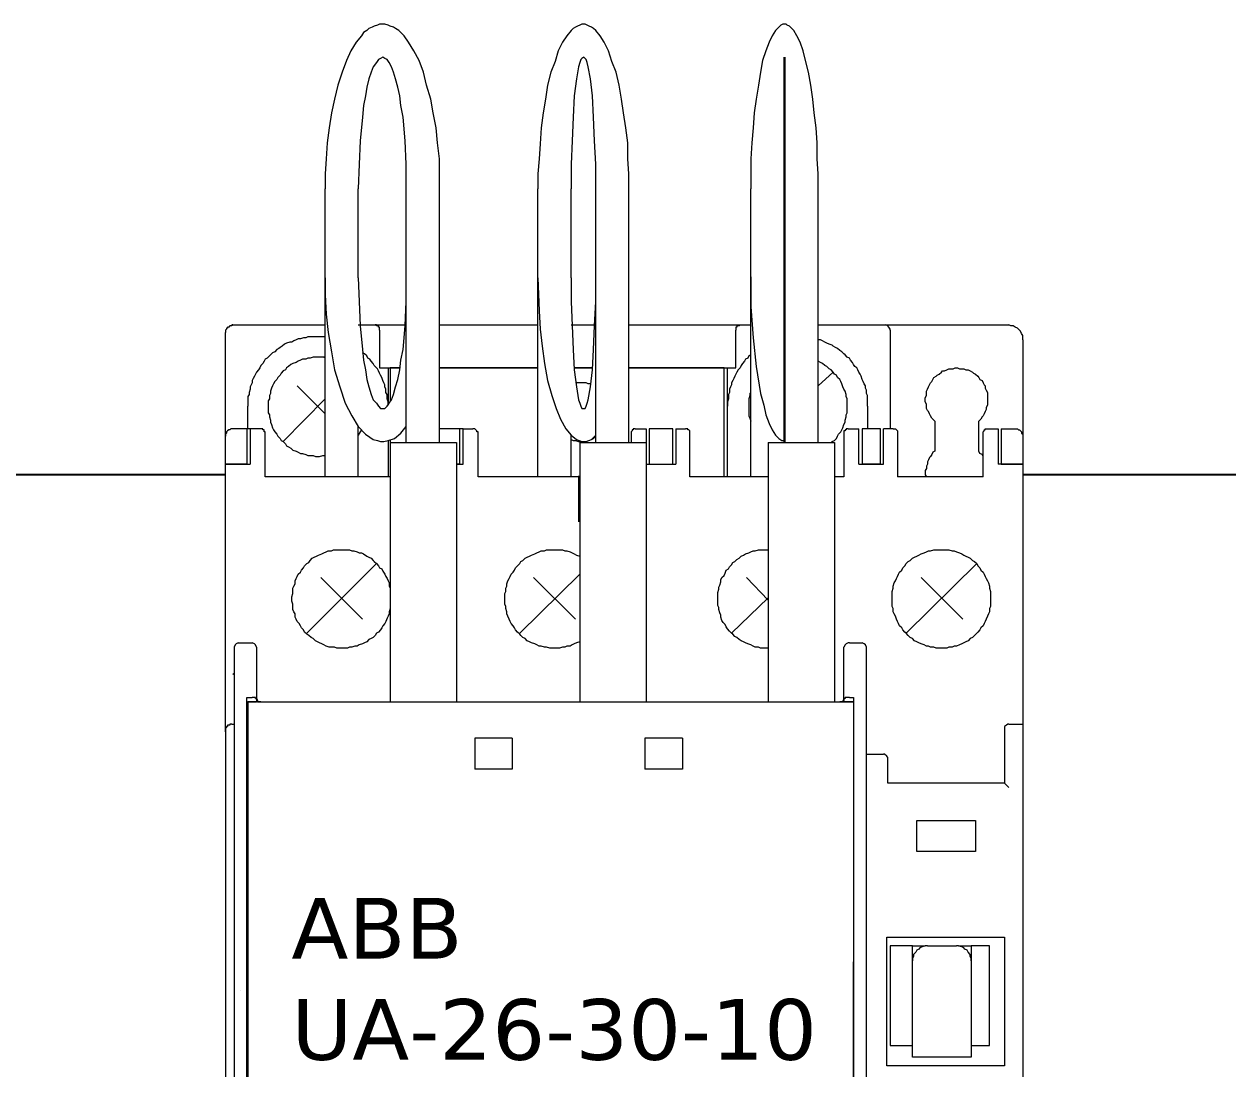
# Model space of a CAD drawing. Header units: millimetres. Extents: x 2046 to 14753, y 2361 to 29276.
# Drawn here: x 10114.45 to 10122.63, y 3647.17 to 3654.27 of the extents above; entities that cross this region are included whole.
import ezdxf

# ---------------------------------------------------------------- set-up
doc = ezdxf.new("R2010")
doc.units = ezdxf.units.MM
for name, color, linetype in [('ANTET', 7, 'Continuous'), ('BARA', 31, 'Continuous'), ('CALQUE_1', 160, 'Continuous')]:
    doc.layers.add(name, color=color, linetype=linetype)
doc.styles.add('celalettin', font='verdana.ttf', dxfattribs={"height": 10})

msp = doc.modelspace()

# ---------------------------------------------------------------- linework, layer by layer
at = {"layer": 'BARA', "color": 9, "true_color": 0xc7c8ca}
for points in [[(10114.2333, 3651.2062), (10115.8175, 3651.2062)], [(10121.2333, 3651.2062), (10134.0264, 3651.2062), (10134.0264, 3644.2034), (10121.2333, 3644.2034)]]:
    msp.add_lwpolyline(points, dxfattribs=at)
at = {"layer": 'CALQUE_1', "color": 8, "lineweight": 9}
for p, q in [((10119.6122, 3651.4231), (10119.6122, 3654.0402)), ((10119.6194, 3651.4231), (10119.6194, 3654.0402)), ((10116.4936, 3651.1905), (10116.4936, 3653.146)), ((10116.7189, 3652.5426), (10116.7189, 3653.146)), ((10117.046, 3651.4231), (10117.046, 3653.146)), ((10117.2713, 3651.4231), (10117.2713, 3653.146)), ((10117.9402, 3651.1905), (10117.9402, 3653.146)), ((10118.1655, 3652.5426), (10118.1655, 3653.146)), ((10118.3327, 3651.4231), (10118.3327, 3653.146)), ((10118.5581, 3651.4231), (10118.5581, 3653.146)), ((10119.3867, 3651.1905), (10119.3867, 3653.146)), ((10119.8447, 3651.4231), (10119.8447, 3653.146)), ((10115.8175, 3649.4604), (10115.8175, 3652.1719)), ((10115.8684, 3652.2228), (10116.4936, 3652.2228)), ((10116.7189, 3652.2228), (10116.8352, 3652.2228)), ((10116.8352, 3652.2228), (10117.046, 3652.2228)), ((10116.8643, 3652.1864), (10116.8643, 3651.932)), ((10117.0242, 3652.2228), (10117.046, 3652.2228)), ((10117.2713, 3652.2228), (10117.3223, 3652.2228)), ((10117.2713, 3652.2228), (10117.9402, 3652.2228)), ((10118.1655, 3652.2228), (10118.3327, 3652.2228)), ((10118.5581, 3652.2228), (10119.3141, 3652.2228)), ((10118.8271, 3652.2228), (10119.1324, 3652.2228)), ((10119.2851, 3651.932), (10119.2851, 3652.1864)), ((10119.3141, 3652.2228), (10119.3867, 3652.2228)), ((10119.8447, 3652.2228), (10120.3027, 3652.2228)), ((10120.3027, 3652.2228), (10121.1388, 3652.2228)), ((10120.3319, 3652.1864), (10120.3319, 3651.5176)), ((10121.2333, 3652.121), (10121.2333, 3643.2886)), ((10116.8643, 3651.932), (10116.9224, 3651.932)), ((10116.9224, 3651.932), (10116.9224, 3651.6776)), ((10116.9224, 3651.932), (10117.0024, 3651.932)), ((10117.0024, 3651.932), (10116.937, 3651.932)), ((10116.937, 3651.932), (10116.937, 3651.7066)), ((10117.9402, 3651.932), (10117.2713, 3651.932)), ((10117.2713, 3651.932), (10117.9402, 3651.932)), ((10118.1873, 3651.932), (10118.3109, 3651.932)), ((10118.3109, 3651.932), (10118.1873, 3651.932)), ((10118.5581, 3651.932), (10119.2269, 3651.932)), ((10119.2051, 3651.932), (10118.5581, 3651.932)), ((10119.2051, 3651.1905), (10119.2051, 3651.932)), ((10119.2269, 3651.6703), (10119.2269, 3651.932)), ((10119.2269, 3651.932), (10119.2851, 3651.932)), ((10119.9465, 3651.9029), (10119.8447, 3651.8084)), ((10116.3045, 3651.8084), (10116.4936, 3651.6194)), ((10115.9702, 3651.5176), (10115.9702, 3651.6703)), ((10116.4936, 3651.7212), (10116.21, 3651.4304)), ((10119.2269, 3651.1905), (10119.2269, 3651.6703)), ((10120.1792, 3651.6703), (10120.1792, 3651.5176)), ((10115.9702, 3651.5176), (10115.8684, 3651.5176)), ((10115.9628, 3651.5176), (10115.9628, 3651.2777)), ((10116.0574, 3651.5176), (10115.9702, 3651.5176)), ((10115.9846, 3651.5176), (10115.9846, 3651.2777)), ((10116.7189, 3651.1905), (10116.7189, 3651.5322)), ((10117.4313, 3651.5176), (10117.2713, 3651.5176)), ((10117.4095, 3651.2777), (10117.4095, 3651.5176)), ((10117.4313, 3651.5176), (10117.4968, 3651.5176)), ((10117.4313, 3651.2777), (10117.4313, 3651.5176)), ((10118.6017, 3651.5176), (10118.6744, 3651.5176)), ((10118.6744, 3651.5176), (10118.6744, 3651.2777)), ((10118.6962, 3651.5176), (10118.6962, 3651.2777)), ((10118.8561, 3651.5176), (10118.6962, 3651.5176)), ((10118.8561, 3651.2777), (10118.8561, 3651.5176)), ((10118.8779, 3651.5176), (10118.8779, 3651.2777)), ((10118.8779, 3651.5176), (10118.9433, 3651.5176)), ((10120.0483, 3651.5176), (10120.121, 3651.5176)), ((10120.121, 3651.2777), (10120.121, 3651.5176)), ((10120.1428, 3651.5176), (10120.1428, 3651.2777)), ((10120.2664, 3651.5176), (10120.1428, 3651.5176)), ((10120.2664, 3651.2777), (10120.2664, 3651.5176)), ((10120.2882, 3651.2777), (10120.2882, 3651.5176)), ((10120.3537, 3651.5176), (10120.2882, 3651.5176)), ((10120.6372, 3651.5686), (10120.6372, 3651.365)), ((10120.9352, 3651.365), (10120.9352, 3651.5686)), ((10120.9934, 3651.5176), (10121.066, 3651.5176)), ((10121.066, 3651.5176), (10121.066, 3651.2777)), ((10121.0878, 3651.5176), (10121.0878, 3651.2777)), ((10121.0878, 3651.5176), (10121.1824, 3651.5176)), ((10116.0864, 3651.2414), (10116.0864, 3651.4886)), ((10116.9224, 3651.4377), (10116.9224, 3651.1905)), ((10116.937, 3651.4377), (10116.937, 3651.4231)), ((10116.937, 3651.4231), (10116.937, 3649.6639)), ((10116.937, 3651.4231), (10117.3877, 3651.4231)), ((10117.3877, 3651.4231), (10117.3877, 3649.6639)), ((10117.533, 3651.2414), (10117.533, 3651.4886)), ((10118.1655, 3651.1905), (10118.1655, 3651.474)), ((10118.2237, 3651.4231), (10118.2237, 3649.6639)), ((10118.2237, 3651.4231), (10118.6744, 3651.4231)), ((10118.5726, 3651.4886), (10118.5726, 3651.4231)), ((10118.6744, 3651.4231), (10118.6744, 3649.6639)), ((10118.9724, 3651.2414), (10118.9724, 3651.4886)), ((10119.5031, 3651.4231), (10119.5031, 3649.6639)), ((10119.5031, 3651.4231), (10119.9538, 3651.4231)), ((10119.9538, 3651.4231), (10119.9538, 3649.6639)), ((10120.0192, 3651.4886), (10120.0192, 3651.1905)), ((10120.3827, 3651.4886), (10120.3827, 3651.1905)), ((10120.9643, 3651.2414), (10120.9643, 3651.4886)), ((10115.9628, 3651.2777), (10115.8175, 3651.2777)), ((10115.8175, 3651.2777), (10115.9846, 3651.2777)), ((10117.4095, 3651.2777), (10117.3877, 3651.2777)), ((10117.3877, 3651.2777), (10117.4313, 3651.2777)), ((10118.6744, 3651.2777), (10118.8779, 3651.2777)), ((10120.121, 3651.2777), (10120.2882, 3651.2777)), ((10120.2664, 3651.2777), (10120.1428, 3651.2777)), ((10121.2333, 3651.2777), (10121.066, 3651.2777)), ((10121.0878, 3651.2777), (10121.2333, 3651.2777)), ((10116.0864, 3651.1978), (10116.0864, 3651.2414)), ((10116.0864, 3651.1905), (10116.0864, 3651.1978)), ((10116.937, 3651.1905), (10116.0864, 3651.1905)), ((10117.533, 3651.1905), (10117.533, 3651.2414)), ((10118.2237, 3651.1905), (10117.533, 3651.1905)), ((10118.2164, 3651.1978), (10118.2164, 3650.8852)), ((10118.9724, 3651.1905), (10118.9724, 3651.2414)), ((10119.5031, 3651.1905), (10118.9724, 3651.1905)), ((10120.0192, 3651.1905), (10119.9538, 3651.1905)), ((10120.9643, 3651.1905), (10120.3827, 3651.1905)), ((10120.9643, 3651.1905), (10120.9643, 3651.2414)), ((10116.8425, 3650.6017), (10116.3699, 3650.1292)), ((10120.9207, 3650.6017), (10120.4409, 3650.1292)), ((10118.2237, 3650.529), (10117.8166, 3650.1292)), ((10116.4644, 3650.5072), (10116.7479, 3650.2237)), ((10117.9111, 3650.5072), (10118.1946, 3650.2237)), ((10119.3577, 3650.5072), (10119.5031, 3650.3545)), ((10120.5426, 3650.5072), (10120.8261, 3650.2237)), ((10119.5031, 3650.3691), (10119.2559, 3650.1292)), ((10115.8756, 3650.0346), (10115.8756, 3649.8602)), ((10115.9047, 3650.0638), (10115.9992, 3650.0638)), ((10116.0283, 3650.0346), (10116.0283, 3649.8602)), ((10120.0192, 3649.8602), (10120.0192, 3650.0346)), ((10120.0556, 3650.0638), (10120.1428, 3650.0638)), ((10120.1719, 3649.8602), (10120.1719, 3650.0346)), ((10115.8756, 3649.8457), (10115.8684, 3649.8529)), ((10115.8756, 3649.8602), (10115.8756, 3645.5494)), ((10116.0283, 3649.8602), (10116.0283, 3649.6857)), ((10120.0192, 3649.6857), (10120.0192, 3649.8602)), ((10120.1719, 3645.5494), (10120.1719, 3649.8602)), ((10115.9628, 3649.693), (10115.9992, 3649.693)), ((10115.9628, 3647.9047), (10115.9628, 3649.693)), ((10115.9628, 3649.6639), (10116.0283, 3649.6639)), ((10115.9702, 3649.6639), (10115.9702, 3647.8974)), ((10116.0356, 3649.6639), (10115.9702, 3649.6639)), ((10116.0283, 3649.6857), (10116.0283, 3649.6639)), ((10116.0283, 3649.6639), (10116.0283, 3649.6639)), ((10116.0356, 3649.6639), (10120.0192, 3649.6639)), ((10120.0192, 3649.6639), (10120.0192, 3649.6857)), ((10120.0846, 3649.6639), (10120.0192, 3649.6639)), ((10120.0192, 3649.6639), (10120.0192, 3649.6639)), ((10120.0192, 3649.6639), (10120.0846, 3649.6639)), ((10120.0556, 3649.693), (10120.0846, 3649.693)), ((10120.0846, 3649.693), (10120.0846, 3647.9047)), ((10120.0846, 3649.6639), (10120.0846, 3647.8974)), ((10115.8175, 3649.4604), (10115.8175, 3646.1018)), ((10115.8611, 3649.5112), (10115.8756, 3649.5112)), ((10121.1096, 3649.4822), (10121.1096, 3649.1114)), ((10121.1388, 3649.5112), (10121.2333, 3649.5112)), ((10117.7657, 3649.4167), (10117.5112, 3649.4167)), ((10117.5112, 3649.4167), (10117.5112, 3649.2059)), ((10117.7657, 3649.4167), (10117.7657, 3649.2059)), ((10118.6671, 3649.4167), (10118.6671, 3649.2059)), ((10118.9216, 3649.4167), (10118.6671, 3649.4167)), ((10118.9216, 3649.4167), (10118.9216, 3649.2059)), ((10120.1719, 3649.3077), (10120.2882, 3649.3077)), ((10120.3173, 3649.1114), (10120.3173, 3649.2787)), ((10117.7657, 3649.2059), (10117.5112, 3649.2059)), ((10118.9216, 3649.2059), (10118.6671, 3649.2059)), ((10121.1096, 3649.1114), (10120.3173, 3649.1114)), ((10121.1096, 3649.1114), (10121.1388, 3649.0824)), ((10120.5136, 3648.857), (10120.9133, 3648.857)), ((10120.5136, 3648.6462), (10120.5136, 3648.857)), ((10120.9133, 3648.857), (10120.9133, 3648.6462)), ((10115.9628, 3648.668), (10115.9702, 3648.668)), ((10120.0846, 3648.668), (10120.0846, 3648.668)), ((10120.9133, 3648.6462), (10120.5136, 3648.6462)), ((10115.9702, 3648.5298), (10115.9628, 3648.5298)), ((10120.0846, 3648.5298), (10120.0846, 3648.5298)), ((10115.9702, 3648.1228), (10115.9628, 3648.1228)), ((10120.0846, 3648.1228), (10120.0846, 3648.1228)), ((10120.31, 3648.0646), (10121.1096, 3648.0646)), ((10120.31, 3647.1923), (10120.31, 3648.0646)), ((10121.1096, 3648.0646), (10121.1096, 3647.1923)), ((10115.9628, 3647.9992), (10115.9702, 3647.9992)), ((10120.0846, 3647.9992), (10120.0846, 3647.9992)), ((10120.4845, 3648.0064), (10120.3319, 3648.0064)), ((10120.3319, 3648.0064), (10120.3319, 3647.3304)), ((10120.4845, 3648.0064), (10120.5572, 3648.0064)), ((10120.4845, 3647.9047), (10120.4845, 3648.0064)), ((10120.5572, 3647.9992), (10120.5572, 3648.0064)), ((10120.5572, 3648.0064), (10120.5717, 3648.0064)), ((10120.5862, 3648.0064), (10120.7825, 3648.0064)), ((10120.7971, 3648.0064), (10120.8117, 3648.0064)), ((10120.8117, 3648.0064), (10120.8117, 3647.9992)), ((10120.8117, 3648.0064), (10120.8843, 3648.0064)), ((10121.0079, 3648.0064), (10120.8843, 3648.0064)), ((10120.8843, 3648.0064), (10120.8843, 3647.9047)), ((10121.0079, 3647.3304), (10121.0079, 3648.0064)), ((10115.9628, 3647.9774), (10115.9702, 3647.9774)), ((10115.9628, 3647.8974), (10115.9628, 3647.9047)), ((10115.9628, 3645.7166), (10115.9628, 3647.9047)), ((10120.0846, 3647.9774), (10120.0846, 3647.9774)), ((10120.0846, 3647.9047), (10120.0846, 3647.8974)), ((10120.4845, 3647.2505), (10120.4845, 3647.9047)), ((10120.8843, 3647.9047), (10120.8843, 3647.2505)), ((10115.9702, 3647.8974), (10115.9702, 3645.7457)), ((10120.0846, 3645.7457), (10120.0846, 3647.8974)), ((10120.0846, 3647.8974), (10120.0846, 3645.7166)), ((10115.9192, 3647.7011), (10115.9192, 3647.7011)), ((10115.9628, 3647.5049), (10115.9628, 3647.5049)), ((10120.0846, 3647.5049), (10120.0846, 3647.5049)), ((10115.9702, 3647.4322), (10115.9628, 3647.4322)), ((10120.0846, 3647.4322), (10120.0846, 3647.4322)), ((10115.9702, 3647.4031), (10115.9628, 3647.4031)), ((10120.0846, 3647.4031), (10120.0846, 3647.4031)), ((10120.3319, 3647.3304), (10120.4845, 3647.3304)), ((10120.8843, 3647.3304), (10121.0079, 3647.3304)), ((10115.9628, 3647.2795), (10115.9702, 3647.2795)), ((10120.0846, 3647.2795), (10120.0846, 3647.2795)), ((10120.5426, 3647.2505), (10120.4845, 3647.2505)), ((10120.8261, 3647.2505), (10120.5426, 3647.2505)), ((10120.8843, 3647.2505), (10120.8261, 3647.2505)), ((10121.1096, 3647.1923), (10120.31, 3647.1923))]:
    msp.add_line(p, q, dxfattribs=at)
for points in [[(10117.2713, 3653.146), (10117.2713, 3653.3495), (10117.2568, 3653.4586), (10117.2495, 3653.5604), (10117.2277, 3653.6622), (10117.2132, 3653.7566), (10117.1841, 3653.8511), (10117.1623, 3653.9383), (10117.1333, 3654.0184), (10117.0969, 3654.0838), (10117.0606, 3654.142), (10117.0315, 3654.1856), (10117.0096, 3654.2074), (10116.9951, 3654.2219), (10116.9733, 3654.2364), (10116.9588, 3654.2437), (10116.937, 3654.251), (10116.9224, 3654.2582), (10116.9006, 3654.2655), (10116.8643, 3654.2655), (10116.8497, 3654.2582), (10116.8279, 3654.251), (10116.8134, 3654.2437), (10116.7915, 3654.2364), (10116.7771, 3654.2219), (10116.7553, 3654.2074), (10116.7407, 3654.1856), (10116.7043, 3654.142), (10116.668, 3654.0838), (10116.6389, 3654.0184), (10116.6098, 3653.9383), (10116.5808, 3653.8511), (10116.559, 3653.7566), (10116.5372, 3653.6622), (10116.5226, 3653.5604), (10116.508, 3653.4586), (10116.5008, 3653.3495), (10116.4936, 3653.2478), (10116.4936, 3653.146)], [(10118.5581, 3653.146), (10118.5581, 3653.2478), (10118.5508, 3653.3495), (10118.5508, 3653.4586), (10118.5362, 3653.5604), (10118.5217, 3653.6622), (10118.5072, 3653.7566), (10118.4926, 3653.8511), (10118.4708, 3653.9383), (10118.4418, 3654.0111), (10118.4199, 3654.0838), (10118.3909, 3654.142), (10118.3618, 3654.1856), (10118.3327, 3654.2219), (10118.3181, 3654.2364), (10118.3037, 3654.2437), (10118.2891, 3654.251), (10118.2745, 3654.2582), (10118.26, 3654.2655), (10118.2382, 3654.2655), (10118.2237, 3654.2582), (10118.2091, 3654.251), (10118.1946, 3654.2437), (10118.1801, 3654.2364), (10118.1655, 3654.2219), (10118.1364, 3654.1856), (10118.1074, 3654.142), (10118.0783, 3654.0838), (10118.0564, 3654.0111), (10118.0274, 3653.9383), (10118.0056, 3653.8511), (10117.991, 3653.7566), (10117.9765, 3653.6622), (10117.962, 3653.5604), (10117.9547, 3653.4513), (10117.9474, 3653.3495), (10117.9402, 3653.2478), (10117.9402, 3653.146)], [(10119.8447, 3653.146), (10119.8447, 3653.2478), (10119.8375, 3653.3495), (10119.8375, 3653.4586), (10119.8303, 3653.5604), (10119.8157, 3653.6622), (10119.8085, 3653.7566), (10119.7939, 3653.8511), (10119.7793, 3653.9383), (10119.7575, 3654.0184), (10119.743, 3654.0838), (10119.7212, 3654.142), (10119.6994, 3654.1856), (10119.6776, 3654.2219), (10119.6558, 3654.2437), (10119.6485, 3654.251), (10119.634, 3654.2582), (10119.6267, 3654.2655), (10119.6049, 3654.2655), (10119.5904, 3654.2582), (10119.583, 3654.251), (10119.5758, 3654.2437), (10119.554, 3654.2219), (10119.5322, 3654.1856), (10119.5104, 3654.142), (10119.4886, 3654.0838), (10119.4668, 3654.0184), (10119.4522, 3653.9383), (10119.4377, 3653.8511), (10119.4231, 3653.7566), (10119.4086, 3653.6622), (10119.4013, 3653.5604), (10119.3941, 3653.4586), (10119.3867, 3653.3495), (10119.3867, 3653.146)], [(10117.046, 3653.146), (10117.046, 3653.3132), (10117.0388, 3653.4731), (10117.0242, 3653.633), (10117.0096, 3653.713), (10117.0024, 3653.7785), (10116.9878, 3653.8366), (10116.9733, 3653.8947), (10116.9588, 3653.9383), (10116.9442, 3653.9747), (10116.9297, 3654.0038), (10116.9152, 3654.0256), (10116.9006, 3654.0329), (10116.8861, 3654.0402), (10116.8715, 3654.0329), (10116.857, 3654.0256), (10116.8425, 3654.0038), (10116.8207, 3653.9747), (10116.8061, 3653.9383), (10116.7915, 3653.8947), (10116.7771, 3653.8366), (10116.7697, 3653.7785), (10116.7553, 3653.713), (10116.7479, 3653.633), (10116.7334, 3653.4731), (10116.7261, 3653.3132), (10116.7189, 3653.146)], [(10118.3327, 3653.146), (10118.3327, 3653.3132), (10118.3255, 3653.4731), (10118.3181, 3653.633), (10118.3109, 3653.7785), (10118.2963, 3653.8947), (10118.2819, 3653.9747), (10118.2745, 3654.0038), (10118.2673, 3654.0256), (10118.26, 3654.0329), (10118.2527, 3654.0402), (10118.2382, 3654.0329), (10118.2309, 3654.0256), (10118.2237, 3654.0038), (10118.2164, 3653.9747), (10118.2019, 3653.8947), (10118.1873, 3653.7785), (10118.1801, 3653.633), (10118.1728, 3653.4731), (10118.1655, 3653.3132), (10118.1655, 3653.146)], [(10116.4936, 3652.5426), (10116.4936, 3652.4263), (10116.5008, 3652.2955), (10116.5154, 3652.1719), (10116.5372, 3652.041), (10116.559, 3651.9175), (10116.5953, 3651.8011), (10116.6316, 3651.6921), (10116.6753, 3651.6048), (10116.7189, 3651.5322), (10116.7697, 3651.4813), (10116.7989, 3651.4595), (10116.8207, 3651.4449), (10116.8497, 3651.4377), (10116.8715, 3651.4304), (10116.8933, 3651.4304), (10116.9224, 3651.4377), (10116.966, 3651.4522), (10117.0096, 3651.4886), (10117.046, 3651.5322)], [(10116.7189, 3652.5426), (10116.7261, 3652.3827), (10116.7334, 3652.2155), (10116.7479, 3652.0556), (10116.7553, 3651.9829), (10116.7697, 3651.9175), (10116.7771, 3651.8521), (10116.7915, 3651.8011), (10116.8061, 3651.7503), (10116.8207, 3651.7139), (10116.8425, 3651.6921), (10116.857, 3651.6703), (10116.8715, 3651.6558), (10116.9006, 3651.6558), (10116.9152, 3651.6703), (10116.9297, 3651.6921), (10116.9442, 3651.7139), (10116.9588, 3651.7503), (10116.9733, 3651.8011), (10116.9878, 3651.8521), (10117.0024, 3651.9175), (10117.0096, 3651.9829), (10117.0242, 3652.0556), (10117.0388, 3652.2155), (10117.046, 3652.3827), (10117.046, 3652.5426)], [(10117.9402, 3652.5426), (10117.9474, 3652.3173), (10117.9547, 3652.1937), (10117.9692, 3652.0774), (10117.9838, 3651.9611), (10118.0056, 3651.8447), (10118.0346, 3651.743), (10118.0638, 3651.6558), (10118.0928, 3651.583), (10118.1292, 3651.5176), (10118.1655, 3651.474), (10118.2019, 3651.4449), (10118.2382, 3651.4304), (10118.2673, 3651.4304), (10118.3037, 3651.4449), (10118.3327, 3651.474)], [(10118.1655, 3652.5426), (10118.1655, 3652.3827), (10118.1728, 3652.2155), (10118.1801, 3652.0556), (10118.1873, 3651.9175), (10118.2019, 3651.8011), (10118.2164, 3651.7139), (10118.2237, 3651.6921), (10118.2309, 3651.6703), (10118.2382, 3651.6558), (10118.26, 3651.6558), (10118.2673, 3651.6703), (10118.2745, 3651.6921), (10118.2819, 3651.7139), (10118.2963, 3651.8011), (10118.3109, 3651.9175), (10118.3181, 3652.0556), (10118.3255, 3652.2155), (10118.3327, 3652.3827), (10118.3327, 3652.5426)], [(10119.3867, 3652.5499), (10119.3867, 3652.3463), (10119.4013, 3652.1356), (10119.4231, 3651.9393), (10119.4522, 3651.7575), (10119.474, 3651.6776), (10119.4886, 3651.6122), (10119.5104, 3651.554), (10119.5322, 3651.5104), (10119.554, 3651.474), (10119.5758, 3651.4522), (10119.5976, 3651.4377), (10119.6194, 3651.4377)], [(10115.8684, 3652.2228), (10115.8611, 3652.2228), (10115.8611, 3652.2155), (10115.8465, 3652.2155), (10115.8393, 3652.2082), (10115.832, 3652.2082), (10115.832, 3652.201), (10115.8247, 3652.201), (10115.8247, 3652.1937), (10115.8175, 3652.1864), (10115.8175, 3652.1719), (10115.8175, 3652.1719)], [(10116.8643, 3652.1864), (10116.8643, 3652.2082), (10116.857, 3652.2082), (10116.857, 3652.2155), (10116.8425, 3652.2155), (10116.8425, 3652.2228), (10116.8352, 3652.2228)], [(10119.3141, 3652.2228), (10119.3141, 3652.2228), (10119.3068, 3652.2155), (10119.2923, 3652.2155), (10119.2923, 3652.2082), (10119.2851, 3652.2082), (10119.2851, 3652.1864)], [(10120.3319, 3652.1864), (10120.3319, 3652.1937), (10120.3245, 3652.2082), (10120.3173, 3652.2155), (10120.3027, 3652.2228)], [(10121.2333, 3652.121), (10121.2333, 3652.1501), (10121.226, 3652.1646), (10121.2187, 3652.1792), (10121.2042, 3652.1937), (10121.1969, 3652.201), (10121.1824, 3652.2082), (10121.1678, 3652.2155), (10121.1533, 3652.2155), (10121.1388, 3652.2228)], [(10116.4936, 3652.1428), (10116.3772, 3652.1428), (10116.3627, 3652.1356), (10116.3481, 3652.1356), (10116.3263, 3652.1283), (10116.3118, 3652.1283), (10116.2973, 3652.121), (10116.2827, 3652.1138), (10116.2681, 3652.1064), (10116.2537, 3652.1064), (10116.2319, 3652.0992), (10116.2173, 3652.092), (10116.2027, 3652.0774), (10116.1882, 3652.0701), (10116.1809, 3652.0628), (10116.1664, 3652.0556), (10116.1519, 3652.041), (10116.1373, 3652.0338), (10116.1228, 3652.0192), (10116.1155, 3652.012), (10116.101, 3651.9974), (10116.0864, 3651.9902), (10116.0792, 3651.9756), (10116.0718, 3651.9611), (10116.0574, 3651.9465), (10116.0501, 3651.932), (10116.0428, 3651.9175), (10116.0283, 3651.9029), (10116.021, 3651.8884), (10116.0138, 3651.8739), (10116.0064, 3651.8593), (10115.9992, 3651.8447), (10115.9992, 3651.8303), (10115.992, 3651.8157), (10115.9846, 3651.8011), (10115.9846, 3651.7866), (10115.9774, 3651.7648), (10115.9774, 3651.7503), (10115.9702, 3651.7357), (10115.9702, 3651.6703)], [(10120.1792, 3651.6703), (10120.1792, 3651.743), (10120.1719, 3651.7575), (10120.1719, 3651.7793), (10120.1646, 3651.7939), (10120.1646, 3651.8084), (10120.1574, 3651.8229), (10120.1501, 3651.8375), (10120.1428, 3651.8521), (10120.1356, 3651.8739), (10120.1283, 3651.8884), (10120.121, 3651.9029), (10120.1138, 3651.9175), (10120.1064, 3651.932), (10120.092, 3651.9393), (10120.0846, 3651.9538), (10120.0774, 3651.9683), (10120.0628, 3651.9829), (10120.0556, 3651.9974), (10120.041, 3652.0047), (10120.0265, 3652.0192), (10120.0192, 3652.0265), (10120.0047, 3652.041), (10119.9902, 3652.0483), (10119.9756, 3652.0628), (10119.9611, 3652.0701), (10119.9465, 3652.0774), (10119.9393, 3652.0846), (10119.9175, 3652.092), (10119.9029, 3652.0992), (10119.8884, 3652.1064), (10119.8739, 3652.1138), (10119.8593, 3652.121), (10119.8447, 3652.121)], [(10116.4936, 3651.9974), (10116.4862, 3652.0047), (10116.4136, 3652.0047), (10116.3918, 3651.9974), (10116.3772, 3651.9974), (10116.3627, 3651.9902), (10116.3409, 3651.9902), (10116.3263, 3651.9829), (10116.3118, 3651.9756), (10116.2973, 3651.9683), (10116.2755, 3651.9611), (10116.2609, 3651.9538), (10116.2463, 3651.9393), (10116.2319, 3651.932), (10116.2245, 3651.9175), (10116.21, 3651.9102), (10116.1955, 3651.8957), (10116.1882, 3651.8811), (10116.1737, 3651.8665), (10116.1664, 3651.8521), (10116.1519, 3651.8375), (10116.1446, 3651.8229), (10116.1373, 3651.8084), (10116.1301, 3651.7939), (10116.1228, 3651.7721), (10116.1228, 3651.7575), (10116.1155, 3651.743), (10116.1155, 3651.7212), (10116.1082, 3651.7066), (10116.1082, 3651.6558)], [(10116.9224, 3651.6776), (10116.9224, 3651.6994), (10116.9152, 3651.7212), (10116.9152, 3651.7503), (10116.9079, 3651.7648), (10116.9079, 3651.7866), (10116.9006, 3651.8011), (10116.9006, 3651.8157), (10116.8933, 3651.8303), (10116.8861, 3651.8447), (10116.8788, 3651.8665), (10116.8715, 3651.8811), (10116.8643, 3651.8957), (10116.857, 3651.9102), (10116.8497, 3651.9247), (10116.8352, 3651.9393), (10116.8279, 3651.9465), (10116.8207, 3651.9611), (10116.8061, 3651.9756), (10116.7989, 3651.9902), (10116.7843, 3651.9974), (10116.7771, 3652.012), (10116.7625, 3652.0265), (10116.7479, 3652.0338)], [(10119.3867, 3652.0192), (10119.3723, 3652.012), (10119.365, 3651.9974), (10119.3505, 3651.9902), (10119.3432, 3651.9756), (10119.3287, 3651.9611), (10119.3213, 3651.9465), (10119.3141, 3651.932), (10119.2995, 3651.9175), (10119.2923, 3651.9029), (10119.2851, 3651.8884), (10119.2777, 3651.8739), (10119.2705, 3651.8593), (10119.2632, 3651.8447), (10119.2559, 3651.8303), (10119.2559, 3651.8157), (10119.2487, 3651.8011), (10119.2414, 3651.7866), (10119.2414, 3651.7648), (10119.2341, 3651.7503), (10119.2341, 3651.7212), (10119.2269, 3651.6994), (10119.2269, 3651.6703)], [(10120.041, 3651.6848), (10120.041, 3651.7212), (10120.0338, 3651.7357), (10120.0338, 3651.7503), (10120.0265, 3651.7721), (10120.0192, 3651.7866), (10120.012, 3651.8011), (10120.0047, 3651.8229), (10119.9974, 3651.8375), (10119.9902, 3651.8521), (10119.9756, 3651.8665), (10119.9684, 3651.8811), (10119.9538, 3651.8884), (10119.9465, 3651.9029), (10119.932, 3651.9175), (10119.9175, 3651.9247), (10119.9029, 3651.9393), (10119.8884, 3651.9465), (10119.8739, 3651.9611), (10119.8593, 3651.9683), (10119.8447, 3651.9756)], [(10120.6372, 3651.5686), (10120.6226, 3651.583), (10120.6154, 3651.5904), (10120.6081, 3651.6048), (10120.6008, 3651.6194), (10120.5936, 3651.634), (10120.5862, 3651.6412), (10120.579, 3651.6558), (10120.579, 3651.6848), (10120.5717, 3651.6994), (10120.5717, 3651.7285), (10120.579, 3651.743), (10120.579, 3651.7721), (10120.5862, 3651.7866), (10120.5936, 3651.8011), (10120.6008, 3651.8157), (10120.6081, 3651.8303), (10120.6154, 3651.8375), (10120.6226, 3651.8521), (10120.6298, 3651.8665), (10120.6444, 3651.8739), (10120.6516, 3651.8811), (10120.6662, 3651.8884), (10120.6808, 3651.9029), (10120.688, 3651.9102), (10120.7026, 3651.9102), (10120.7171, 3651.9175), (10120.7316, 3651.9247), (10120.7607, 3651.9247), (10120.7753, 3651.932), (10120.7898, 3651.932), (10120.8043, 3651.9247), (10120.8334, 3651.9247), (10120.8479, 3651.9175), (10120.8625, 3651.9175), (10120.8771, 3651.9102), (10120.8916, 3651.9029), (10120.8989, 3651.8957), (10120.9133, 3651.8884), (10120.9279, 3651.8739), (10120.9352, 3651.8665), (10120.9425, 3651.8521), (10120.957, 3651.8447), (10120.9643, 3651.8303), (10120.9716, 3651.8157), (10120.9788, 3651.8084), (10120.9788, 3651.7939), (10120.9861, 3651.7793), (10120.9934, 3651.7648), (10120.9934, 3651.6776), (10120.9861, 3651.663), (10120.9861, 3651.6485), (10120.9788, 3651.634), (10120.9716, 3651.6194), (10120.9643, 3651.6048), (10120.957, 3651.5976), (10120.9497, 3651.583), (10120.9352, 3651.5686)], [(10118.2963, 3651.8229), (10118.2819, 3651.8229), (10118.2673, 3651.8303), (10118.2019, 3651.8303)], [(10119.3867, 3651.7648), (10119.3795, 3651.7575), (10119.3795, 3651.743), (10119.3723, 3651.7212), (10119.3723, 3651.6558)], [(10119.932, 3651.4231), (10119.9393, 3651.4304), (10119.9538, 3651.4377), (10119.9684, 3651.4522), (10119.9756, 3651.4668), (10119.9829, 3651.4813), (10119.9974, 3651.4958), (10120.0047, 3651.5104), (10120.012, 3651.5249), (10120.0192, 3651.5467), (10120.0265, 3651.5612), (10120.0265, 3651.5758), (10120.0338, 3651.5976), (10120.0338, 3651.6122), (10120.041, 3651.6267), (10120.041, 3651.6848)], [(10116.1082, 3651.6558), (10116.1082, 3651.6267), (10116.1155, 3651.6122), (10116.1155, 3651.5976), (10116.1228, 3651.5758), (10116.1228, 3651.5612), (10116.1301, 3651.5467), (10116.1373, 3651.5249), (10116.1446, 3651.5104), (10116.1519, 3651.4958), (10116.1664, 3651.4813), (10116.1737, 3651.4668), (10116.1882, 3651.4522), (10116.1955, 3651.4377), (10116.21, 3651.4304), (10116.2245, 3651.4159), (10116.2319, 3651.4013), (10116.2463, 3651.3941), (10116.2609, 3651.3867), (10116.2755, 3651.3723), (10116.2973, 3651.365), (10116.3118, 3651.3577), (10116.3263, 3651.3505), (10116.3409, 3651.3505), (10116.3627, 3651.3431), (10116.3772, 3651.3359), (10116.4136, 3651.3359), (10116.4281, 3651.3287)], [(10119.3723, 3651.6558), (10119.3723, 3651.6048), (10119.3795, 3651.5904), (10119.3867, 3651.5686)], [(10115.8684, 3651.5176), (10115.8538, 3651.5176), (10115.8465, 3651.5104), (10115.8393, 3651.5104), (10115.832, 3651.5031), (10115.8247, 3651.4958), (10115.8247, 3651.4886), (10115.8175, 3651.4813), (10115.8175, 3651.4668)], [(10116.0792, 3651.5104), (10116.0718, 3651.5104), (10116.0718, 3651.5176), (10116.0574, 3651.5176)], [(10116.0864, 3651.4886), (10116.0864, 3651.4958), (10116.0792, 3651.4958), (10116.0792, 3651.5031), (10116.0792, 3651.5104), (10116.0792, 3651.5104)], [(10116.7407, 3651.5104), (10116.7334, 3651.4958), (10116.7189, 3651.474)], [(10117.533, 3651.4886), (10117.533, 3651.4958), (10117.5258, 3651.4958), (10117.5258, 3651.5031), (10117.5258, 3651.5031), (10117.5185, 3651.5104), (10117.5185, 3651.5104), (10117.5112, 3651.5176), (10117.4968, 3651.5176)], [(10118.6017, 3651.5176), (10118.5872, 3651.5176), (10118.5872, 3651.5104), (10118.5798, 3651.5104), (10118.5798, 3651.5031), (10118.5798, 3651.5031), (10118.5726, 3651.4958), (10118.5726, 3651.4886)], [(10118.9652, 3651.5104), (10118.9579, 3651.5104), (10118.9579, 3651.5176), (10118.9433, 3651.5176)], [(10118.9724, 3651.4886), (10118.9724, 3651.4958), (10118.9724, 3651.5031), (10118.9724, 3651.5031), (10118.9652, 3651.5104), (10118.9652, 3651.5104)], [(10120.0483, 3651.5176), (10120.0338, 3651.5176), (10120.0338, 3651.5104), (10120.0265, 3651.5104), (10120.0265, 3651.5031), (10120.0192, 3651.5031), (10120.0192, 3651.4958), (10120.0192, 3651.4886)], [(10120.3537, 3651.5176), (10120.3681, 3651.5176), (10120.3755, 3651.5104), (10120.3755, 3651.5104), (10120.3827, 3651.5031), (10120.3827, 3651.4958), (10120.3827, 3651.4886)], [(10120.9643, 3651.4886), (10120.9643, 3651.4958), (10120.9643, 3651.4958), (10120.9716, 3651.5031), (10120.9716, 3651.5104), (10120.9716, 3651.5104)], [(10120.9716, 3651.5104), (10120.9788, 3651.5104), (10120.9788, 3651.5176), (10120.9934, 3651.5176)], [(10121.1824, 3651.5176), (10121.1969, 3651.5176), (10121.2042, 3651.5104), (10121.2114, 3651.5104), (10121.2187, 3651.5031), (10121.226, 3651.4958), (10121.226, 3651.4886), (10121.2333, 3651.4813), (10121.2333, 3651.4668)], [(10118.1655, 3651.4449), (10118.1801, 3651.4377), (10118.1946, 3651.4377), (10118.2164, 3651.4304), (10118.2309, 3651.4304)], [(10118.3037, 3651.4449), (10118.3181, 3651.4522), (10118.3327, 3651.4668)], [(10116.4281, 3651.3287), (10116.4572, 3651.3287), (10116.479, 3651.3359), (10116.4936, 3651.3359)], [(10120.6372, 3651.365), (10120.6226, 3651.3577), (10120.6154, 3651.3431), (10120.6081, 3651.3287), (10120.6008, 3651.3213), (10120.5936, 3651.3068), (10120.5862, 3651.2923), (10120.5862, 3651.2777), (10120.579, 3651.2632), (10120.579, 3651.2487), (10120.5717, 3651.2341), (10120.5717, 3651.205), (10120.579, 3651.1905)], [(10120.9643, 3651.3213), (10120.9643, 3651.3287), (10120.957, 3651.3431), (10120.9425, 3651.3505), (10120.9352, 3651.365)], [(10116.937, 3650.2963), (10116.9297, 3650.2745), (10116.9297, 3650.26), (10116.9224, 3650.2455), (10116.9152, 3650.2309), (10116.9079, 3650.2091), (10116.9006, 3650.1946), (10116.8861, 3650.18), (10116.8788, 3650.1655), (10116.8715, 3650.151), (10116.857, 3650.1364), (10116.8425, 3650.1292), (10116.8352, 3650.1146), (10116.8207, 3650.1001), (10116.8061, 3650.0928), (10116.7915, 3650.0856), (10116.7771, 3650.071), (10116.7625, 3650.0638), (10116.7479, 3650.0564), (10116.7261, 3650.0492), (10116.7116, 3650.042), (10116.6971, 3650.042), (10116.6753, 3650.0346), (10116.6607, 3650.0346), (10116.6462, 3650.0274), (10116.5735, 3650.0274), (10116.559, 3650.0346), (10116.5226, 3650.0346), (10116.5008, 3650.042), (10116.4862, 3650.0492), (10116.4717, 3650.0564), (10116.4572, 3650.0638), (10116.4426, 3650.071), (10116.4281, 3650.0782), (10116.4136, 3650.0928), (10116.399, 3650.1001), (10116.3845, 3650.1146), (10116.3699, 3650.1219), (10116.3554, 3650.1364), (10116.3481, 3650.151), (10116.3336, 3650.1655), (10116.3263, 3650.18), (10116.3191, 3650.1946), (10116.3045, 3650.2091), (10116.2973, 3650.2237), (10116.29, 3650.2382), (10116.29, 3650.26), (10116.2827, 3650.2745), (10116.2755, 3650.2891), (10116.2755, 3650.3255), (10116.2681, 3650.3473), (10116.2681, 3650.3763), (10116.2755, 3650.3981), (10116.2755, 3650.4345), (10116.2827, 3650.449), (10116.29, 3650.4636), (10116.29, 3650.4854), (10116.2973, 3650.4999), (10116.3045, 3650.5144), (10116.3118, 3650.529), (10116.3263, 3650.5435), (10116.3336, 3650.558), (10116.3481, 3650.5726), (10116.3554, 3650.5872), (10116.3699, 3650.6017), (10116.3845, 3650.609), (10116.3918, 3650.6235), (10116.4063, 3650.638), (10116.4208, 3650.6453), (10116.4354, 3650.6526), (10116.4499, 3650.6598), (10116.4717, 3650.6671), (10116.4862, 3650.6744), (10116.5008, 3650.6816), (10116.5154, 3650.6889), (10116.5372, 3650.6889), (10116.5517, 3650.6962), (10116.6607, 3650.6962), (10116.6753, 3650.6889), (10116.6898, 3650.6889), (10116.7116, 3650.6816), (10116.7261, 3650.6744), (10116.7407, 3650.6744), (10116.7553, 3650.6671), (10116.7771, 3650.6526), (10116.7915, 3650.6453), (10116.8061, 3650.638), (10116.8207, 3650.6235), (10116.8279, 3650.6162), (10116.8425, 3650.6017), (10116.857, 3650.5872), (10116.8643, 3650.5726), (10116.8788, 3650.5654), (10116.8861, 3650.5508), (10116.9006, 3650.529), (10116.9079, 3650.5144), (10116.9152, 3650.4999), (10116.9224, 3650.4854), (10116.9297, 3650.4708), (10116.9297, 3650.449), (10116.937, 3650.4345)], [(10118.2237, 3650.071), (10118.2019, 3650.0638), (10118.1873, 3650.0564), (10118.1728, 3650.0492), (10118.1582, 3650.042), (10118.1364, 3650.042), (10118.1219, 3650.0346), (10118.1074, 3650.0346), (10118.0856, 3650.0274), (10118.0202, 3650.0274), (10117.9983, 3650.0346), (10117.9838, 3650.0346), (10117.962, 3650.042), (10117.9474, 3650.042), (10117.9329, 3650.0492), (10117.9184, 3650.0564), (10117.8965, 3650.0638), (10117.882, 3650.071), (10117.8675, 3650.0782), (10117.8529, 3650.0928), (10117.8384, 3650.1001), (10117.8239, 3650.1146), (10117.8166, 3650.1219), (10117.8021, 3650.1364), (10117.7875, 3650.151), (10117.7803, 3650.1655), (10117.7729, 3650.18), (10117.7585, 3650.1946), (10117.7511, 3650.2091), (10117.7439, 3650.2237), (10117.7366, 3650.2455), (10117.7293, 3650.26), (10117.7293, 3650.2745), (10117.7221, 3650.2963), (10117.7221, 3650.3109), (10117.7148, 3650.3255), (10117.7148, 3650.3981), (10117.7221, 3650.4127), (10117.7221, 3650.4345), (10117.7293, 3650.449), (10117.7293, 3650.4636), (10117.7366, 3650.4854), (10117.7439, 3650.4999), (10117.7511, 3650.5144), (10117.7585, 3650.529), (10117.7729, 3650.5435), (10117.7803, 3650.558), (10117.7875, 3650.5726), (10117.8021, 3650.5872), (10117.8166, 3650.6017), (10117.8239, 3650.6162), (10117.8384, 3650.6235), (10117.8529, 3650.638), (10117.8675, 3650.6453), (10117.882, 3650.6526), (10117.8965, 3650.6598), (10117.9184, 3650.6671), (10117.9329, 3650.6744), (10117.9474, 3650.6816), (10117.962, 3650.6889), (10117.9838, 3650.6889), (10117.9983, 3650.6962), (10118.1074, 3650.6962), (10118.1219, 3650.6889), (10118.1364, 3650.6889), (10118.1582, 3650.6816), (10118.1728, 3650.6744), (10118.1873, 3650.6671), (10118.2019, 3650.6598), (10118.2237, 3650.6526)], [(10119.5031, 3650.0274), (10119.4522, 3650.0274), (10119.4377, 3650.0346), (10119.4159, 3650.0346), (10119.4013, 3650.042), (10119.3867, 3650.0492), (10119.365, 3650.0564), (10119.3505, 3650.0638), (10119.3359, 3650.071), (10119.3213, 3650.0782), (10119.3068, 3650.0856), (10119.2923, 3650.1001), (10119.2777, 3650.1074), (10119.2632, 3650.1219), (10119.2559, 3650.1292), (10119.2414, 3650.1437), (10119.2269, 3650.1582), (10119.2196, 3650.1728), (10119.2123, 3650.1873), (10119.1978, 3650.2019), (10119.1905, 3650.2164), (10119.1833, 3650.2382), (10119.1833, 3650.2527), (10119.176, 3650.2673), (10119.1687, 3650.2891), (10119.1687, 3650.3037), (10119.1614, 3650.3181), (10119.1614, 3650.4054), (10119.1687, 3650.4272), (10119.1687, 3650.4417), (10119.176, 3650.4563), (10119.1833, 3650.4781), (10119.1833, 3650.4926), (10119.1905, 3650.5072), (10119.2051, 3650.5217), (10119.2123, 3650.5362), (10119.2196, 3650.558), (10119.2341, 3650.5654), (10119.2414, 3650.5798), (10119.2559, 3650.5944), (10119.2632, 3650.609), (10119.2777, 3650.6162), (10119.2923, 3650.6308), (10119.3068, 3650.638), (10119.3213, 3650.6526), (10119.3359, 3650.6598), (10119.3505, 3650.6671), (10119.3723, 3650.6744), (10119.3867, 3650.6816), (10119.4013, 3650.6889), (10119.4159, 3650.6889), (10119.4377, 3650.6962), (10119.5031, 3650.6962)], [(10115.9047, 3650.0638), (10115.9047, 3650.0638), (10115.8902, 3650.0564), (10115.8829, 3650.0492), (10115.8756, 3650.0346)], [(10116.0283, 3650.0346), (10116.0283, 3650.0346), (10116.021, 3650.0492), (10116.0138, 3650.0564), (10115.9992, 3650.0638)], [(10120.0556, 3650.0638), (10120.0483, 3650.0638), (10120.0338, 3650.0564), (10120.0265, 3650.0492), (10120.0192, 3650.0346)], [(10120.1719, 3650.0346), (10120.1719, 3650.0346), (10120.1646, 3650.0492), (10120.1574, 3650.0564), (10120.1428, 3650.0638)], [(10116.0283, 3649.6857), (10116.021, 3649.6857), (10116.021, 3649.693), (10115.9992, 3649.693)], [(10116.0574, 3649.6639), (10116.0428, 3649.6639), (10116.0356, 3649.6712), (10116.0356, 3649.6785), (10116.0283, 3649.6785), (10116.0283, 3649.6857), (10116.0283, 3649.693)], [(10120.0192, 3649.693), (10120.0192, 3649.6857), (10120.0192, 3649.6785), (10120.0192, 3649.6712), (10120.012, 3649.6712), (10120.012, 3649.6639), (10119.9902, 3649.6639)], [(10120.0556, 3649.693), (10120.0265, 3649.693), (10120.0265, 3649.6857), (10120.0192, 3649.6857)], [(10115.8611, 3649.5112), (10115.8465, 3649.5112), (10115.8465, 3649.504), (10115.832, 3649.504), (10115.832, 3649.4967), (10115.8247, 3649.4967), (10115.8247, 3649.4894), (10115.8247, 3649.4894), (10115.8175, 3649.4822), (10115.8175, 3649.4749), (10115.8175, 3649.4676), (10115.8175, 3649.4604), (10115.8175, 3649.4604)], [(10121.1388, 3649.5112), (10121.1315, 3649.5112), (10121.1242, 3649.504), (10121.1096, 3649.4967), (10121.1096, 3649.4822)], [(10120.3173, 3649.2787), (10120.3173, 3649.2859), (10120.31, 3649.2931), (10120.2955, 3649.3077), (10120.2882, 3649.3077)], [(10120.5862, 3648.0064), (10120.5717, 3648.0064), (10120.55, 3647.9992), (10120.5354, 3647.9919), (10120.5281, 3647.9846), (10120.5136, 3647.9774), (10120.5063, 3647.9628), (10120.4918, 3647.9483), (10120.4918, 3647.9338), (10120.4845, 3647.9192), (10120.4845, 3647.9047)], [(10120.8843, 3647.9047), (10120.8843, 3647.9192), (10120.8771, 3647.9338), (10120.8771, 3647.9483), (10120.8625, 3647.9628), (10120.8553, 3647.9774), (10120.8407, 3647.9846), (10120.8334, 3647.9919), (10120.8189, 3647.9992), (10120.7971, 3648.0064), (10120.7825, 3648.0064)]]:
    msp.add_lwpolyline(points, dxfattribs=at)
msp.add_lwpolyline([(10121.0151, 3650.3618), (10121.0151, 3650.3109), (10121.0079, 3650.2963), (10121.0079, 3650.2745), (10121.0006, 3650.26), (10120.9934, 3650.2455), (10120.9861, 3650.2237), (10120.9788, 3650.2091), (10120.9716, 3650.1946), (10120.9643, 3650.18), (10120.9497, 3650.1655), (10120.9425, 3650.151), (10120.9279, 3650.1364), (10120.9207, 3650.1292), (10120.9061, 3650.1146), (10120.8916, 3650.1001), (10120.8771, 3650.0928), (10120.8625, 3650.0782), (10120.8479, 3650.071), (10120.8334, 3650.0638), (10120.8189, 3650.0564), (10120.8043, 3650.0492), (10120.7825, 3650.042), (10120.768, 3650.042), (10120.7535, 3650.0346), (10120.7316, 3650.0346), (10120.7171, 3650.0274), (10120.6444, 3650.0274), (10120.6298, 3650.0346), (10120.6081, 3650.0346), (10120.5936, 3650.042), (10120.579, 3650.042), (10120.5644, 3650.0492), (10120.5426, 3650.0564), (10120.5281, 3650.0638), (10120.5136, 3650.071), (10120.499, 3650.0782), (10120.4845, 3650.0928), (10120.4699, 3650.1001), (10120.4554, 3650.1146), (10120.4409, 3650.1292), (10120.4336, 3650.1364), (10120.4191, 3650.151), (10120.4118, 3650.1655), (10120.3973, 3650.18), (10120.3899, 3650.1946), (10120.3827, 3650.2091), (10120.3755, 3650.2237), (10120.3681, 3650.2455), (10120.3609, 3650.26), (10120.3537, 3650.2745), (10120.3537, 3650.2963), (10120.3464, 3650.3109), (10120.3464, 3650.4127), (10120.3537, 3650.4345), (10120.3537, 3650.449), (10120.3609, 3650.4708), (10120.3681, 3650.4854), (10120.3755, 3650.4999), (10120.3827, 3650.5144), (10120.3899, 3650.529), (10120.3973, 3650.5435), (10120.4118, 3650.558), (10120.4191, 3650.5726), (10120.4336, 3650.5872), (10120.4409, 3650.6017), (10120.4554, 3650.6162), (10120.4699, 3650.6235), (10120.4845, 3650.638), (10120.499, 3650.6453), (10120.5136, 3650.6526), (10120.5281, 3650.6598), (10120.5426, 3650.6671), (10120.5644, 3650.6744), (10120.579, 3650.6816), (10120.5936, 3650.6889), (10120.6081, 3650.6889), (10120.6298, 3650.6962), (10120.7316, 3650.6962), (10120.7535, 3650.6889), (10120.768, 3650.6889), (10120.7825, 3650.6816), (10120.8043, 3650.6744), (10120.8189, 3650.6671), (10120.8334, 3650.6598), (10120.8479, 3650.6526), (10120.8625, 3650.6453), (10120.8771, 3650.638), (10120.8916, 3650.6235), (10120.9061, 3650.6162), (10120.9207, 3650.6017), (10120.9279, 3650.5872), (10120.9425, 3650.5726), (10120.9497, 3650.558), (10120.9643, 3650.5435), (10120.9716, 3650.529), (10120.9788, 3650.5144), (10120.9861, 3650.4999), (10120.9934, 3650.4854), (10121.0006, 3650.4708), (10121.0079, 3650.449), (10121.0079, 3650.4345), (10121.0151, 3650.4127)], close=True, dxfattribs=at)

# ---------------------------------------------------------------- texts
at = {"layer": 'ANTET', "color": 30, "lineweight": 9, "insert": (10116.2655, 3648.3319), "char_height": 0.41212, "width": 31.559684, "attachment_point": 1, "style": 'celalettin'}
msp.add_mtext('ABB\\PUA-26-30-10', dxfattribs=at)

doc.saveas('drawing.dxf')
